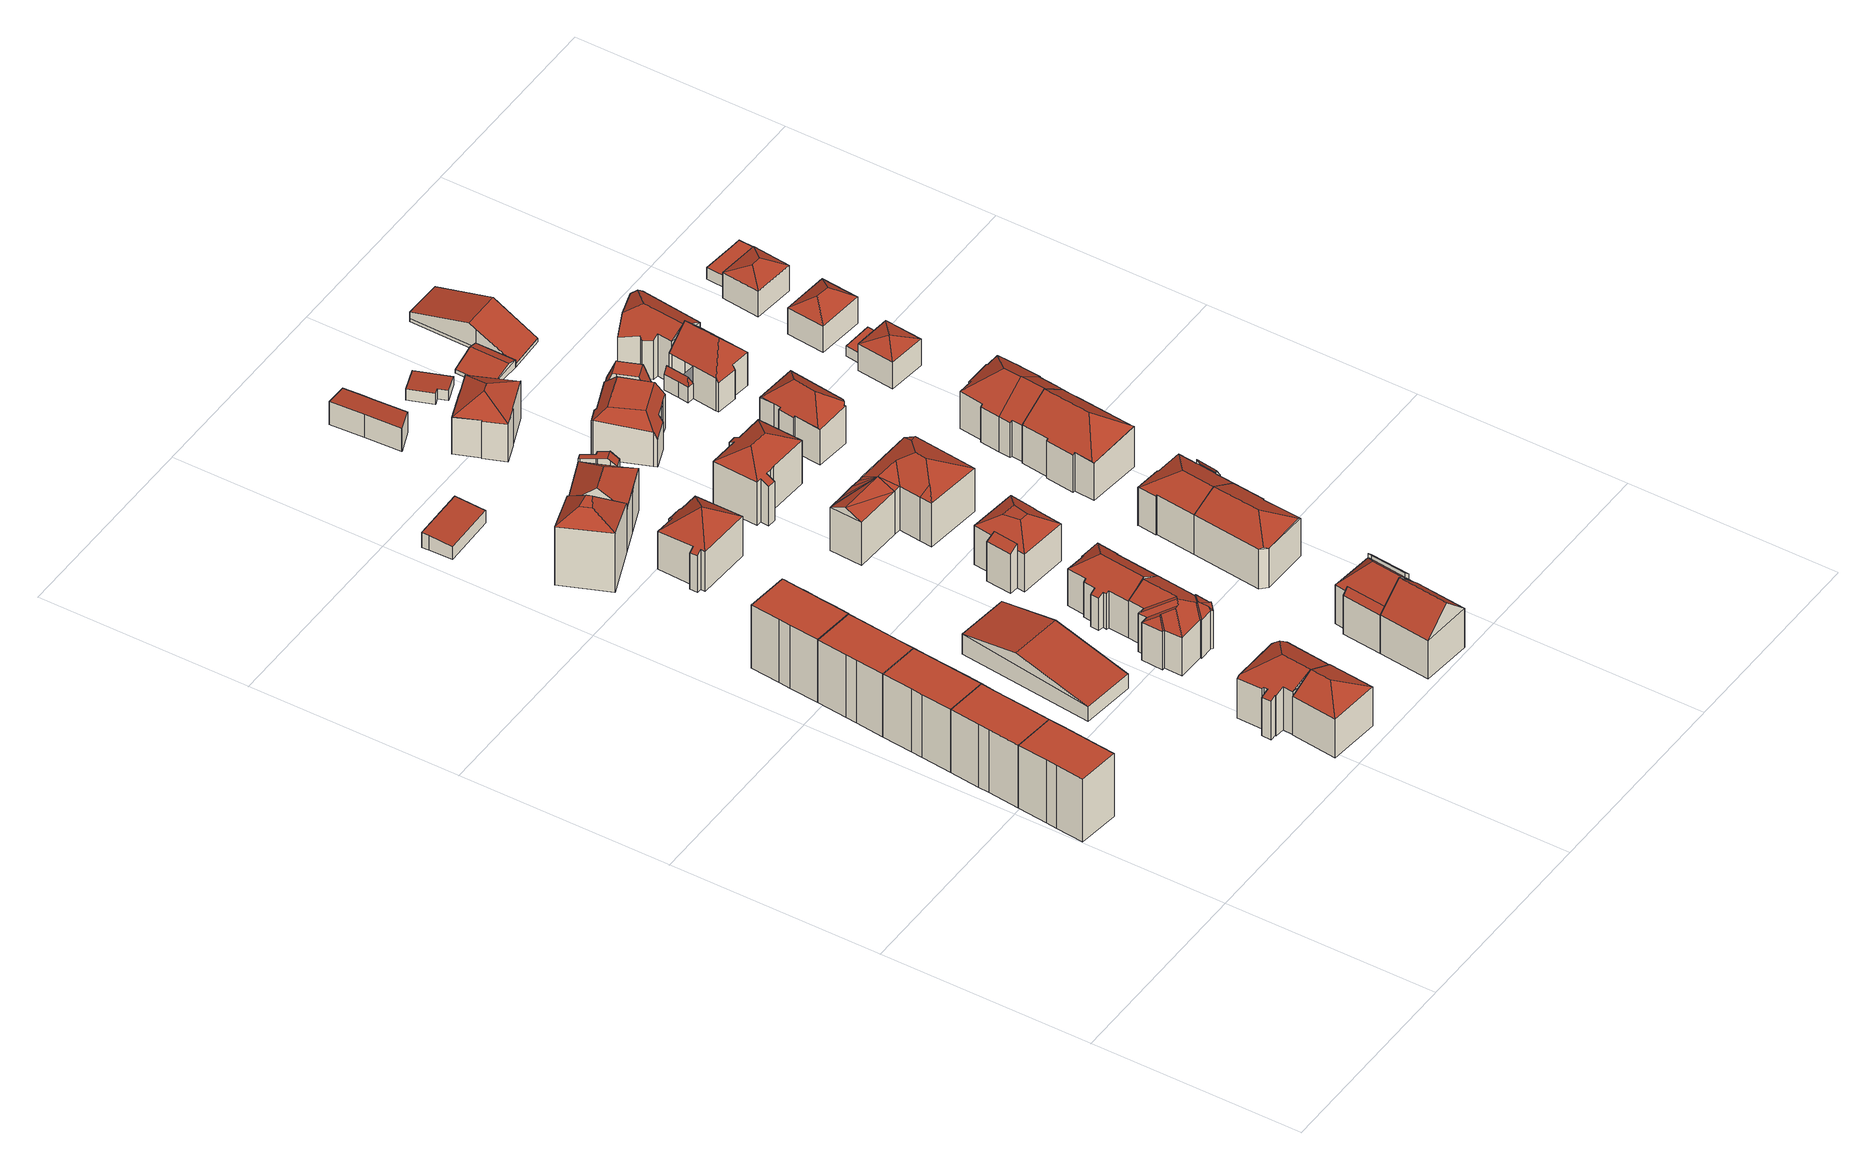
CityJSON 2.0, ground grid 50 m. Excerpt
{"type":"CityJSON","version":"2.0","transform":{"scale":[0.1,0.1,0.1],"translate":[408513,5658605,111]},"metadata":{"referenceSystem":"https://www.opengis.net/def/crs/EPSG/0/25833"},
"CityObjects":{
"building1":{"type":"Building","attributes":{"Dachtyp_tdc":"tdcPolyFlatRoof","Gemeindeschluessel":14612000,"Dachneigung":0,"QualitaetDacherkennung":75,"Geometrietyp2DReferenz":"3000","measuredHeight":16.88,"function":"31001_9998","roofType":"1000"},"geometry":[{"type":"Solid","lod":"2","boundaries":[[[[0,1,2,3]],[[1,4,5,2]],[[4,6,7,5]],[[6,8,9,7]],[[8,10,11,9]],[[10,12,13,11]],[[12,14,15,13]],[[14,0,3,15]],[[14,12,10,8,6,4,1,0]],[[3,2,5,7,9,11,13,15]]]],"semantics":{"surfaces":[{"type":"WallSurface"},{"type":"RoofSurface"},{"type":"GroundSurface"}],"values":[[0,0,0,0,0,0,0,0,1,2]]}}]},
"building2":{"type":"Building","attributes":{"Dachtyp_tdc":"tdcPolyFlatRoof","Gemeindeschluessel":14612000,"Dachneigung":0,"QualitaetDacherkennung":72,"Geometrietyp2DReferenz":"3000","measuredHeight":16.86,"function":"31001_9998","roofType":"1000"},"geometry":[{"type":"Solid","lod":"2","boundaries":[[[[16,10,11,17]],[[10,8,9,11]],[[8,18,19,9]],[[18,20,21,19]],[[20,22,23,21]],[[22,24,25,23]],[[24,26,27,25]],[[26,16,17,27]],[[26,24,22,20,18,8,10,16]],[[17,11,9,19,21,23,25,27]]]],"semantics":{"surfaces":[{"type":"WallSurface"},{"type":"RoofSurface"},{"type":"GroundSurface"}],"values":[[0,0,0,0,0,0,0,0,1,2]]}}]},
"building3":{"type":"Building","attributes":{"Dachtyp_tdc":"tdcPolyFlatRoof","Gemeindeschluessel":14612000,"Dachneigung":0,"QualitaetDacherkennung":74,"Geometrietyp2DReferenz":"3000","measuredHeight":16.82,"function":"31001_9998","roofType":"1000"},"geometry":[{"type":"Solid","lod":"2","boundaries":[[[[22,28,29,23]],[[28,30,31,29]],[[30,32,33,31]],[[32,34,35,33]],[[34,36,37,35]],[[36,38,39,37]],[[38,24,25,39]],[[24,22,23,25]],[[24,38,36,34,32,30,28,22]],[[23,29,31,33,35,37,39,25]]]],"semantics":{"surfaces":[{"type":"WallSurface"},{"type":"RoofSurface"},{"type":"GroundSurface"}],"values":[[0,0,0,0,0,0,0,0,1,2]]}}]},
"building4":{"type":"Building","attributes":{"Dachtyp_tdc":"tdcPolyFlatRoof","Gemeindeschluessel":14612000,"Dachneigung":0,"QualitaetDacherkennung":73,"Geometrietyp2DReferenz":"3000","measuredHeight":16.82,"function":"31001_9998","roofType":"1000"},"geometry":[{"type":"Solid","lod":"2","boundaries":[[[[32,40,41,33]],[[40,42,43,41]],[[42,44,45,43]],[[44,46,47,45]],[[46,48,49,47]],[[48,50,51,49]],[[50,34,35,51]],[[34,32,33,35]],[[34,50,48,46,44,42,40,32]],[[33,41,43,45,47,49,51,35]]]],"semantics":{"surfaces":[{"type":"WallSurface"},{"type":"RoofSurface"},{"type":"GroundSurface"}],"values":[[0,0,0,0,0,0,0,0,1,2]]}}]},
"building5":{"type":"Building","attributes":{"Dachtyp_tdc":"tdcPolyFlatRoof","Gemeindeschluessel":14612000,"Dachneigung":0,"QualitaetDacherkennung":69,"Geometrietyp2DReferenz":"3000","measuredHeight":16.84,"function":"31001_9998","roofType":"1000"},"geometry":[{"type":"Solid","lod":"2","boundaries":[[[[52,53,54,45]],[[53,55,56,54]],[[55,57,58,56]],[[57,59,60,58]],[[59,61,62,60]],[[61,63,64,62]],[[63,65,66,64]],[[65,67,68,66]],[[67,69,70,68]],[[69,71,72,70]],[[71,73,47,72]],[[73,52,45,47]],[[73,71,69,67,65,63,61,59,57,55,53,52]],[[45,54,56,58,60,62,64,66,68,70,72,47]]]],"semantics":{"surfaces":[{"type":"WallSurface"},{"type":"RoofSurface"},{"type":"GroundSurface"}],"values":[[0,0,0,0,0,0,0,0,0,0,0,0,1,2]]}}]},
"building6":{"type":"Building","attributes":{"Dachtyp_tdc":"tdcHipAndGableRoof","Gemeindeschluessel":14612000,"Dachneigung":25.49,"QualitaetDacherkennung":78,"Geometrietyp2DReferenz":"3000","measuredHeight":13.48,"function":"31001_9998","roofType":"5000"},"geometry":[{"type":"Solid","lod":"2","boundaries":[[[[74,75,76,77]],[[75,78,79,76]],[[78,80,81,79]],[[80,74,77,81]],[[78,75,82]],[[74,80,83]],[[75,74,83,82]],[[80,78,82,83]],[[77,76,79,81]]]],"semantics":{"surfaces":[{"type":"WallSurface"},{"type":"RoofSurface"},{"type":"GroundSurface"}],"values":[[0,0,0,0,1,0,1,1,2]]}}]},
"building7":{"type":"Building","attributes":{"Dachtyp_tdc":"tdcGableRoof","Gemeindeschluessel":14612000,"Dachneigung":12.56,"QualitaetDacherkennung":12,"Geometrietyp2DReferenz":"3000","measuredHeight":8.03,"function":"31001_9998","roofType":"3100"},"geometry":[{"type":"Solid","lod":"2","boundaries":[[[[84,85,86,87]],[[85,88,89,86]],[[88,90,91,89]],[[90,84,87,91]],[[88,85,92]],[[84,90,93]],[[85,84,93,92]],[[90,88,92,93]],[[87,86,89,91]]]],"semantics":{"surfaces":[{"type":"WallSurface"},{"type":"RoofSurface"},{"type":"GroundSurface"}],"values":[[0,0,0,0,0,0,1,1,2]]}}]},
"building8":{"type":"Building","attributes":{"Dachtyp_tdc":"tdcFreeFormRoof","Gemeindeschluessel":14612000,"Dachneigung":18.24,"QualitaetDacherkennung":54,"Geometrietyp2DReferenz":"3000","measuredHeight":13.44,"function":"31001_9998","roofType":"5000"},"geometry":[{"type":"Solid","lod":"2","boundaries":[[[[94,95,96,97]],[[95,98,99,96]],[[98,100,101,99]],[[100,102,103,101]],[[102,104,105,103]],[[104,106,107,105]],[[106,108,109,107]],[[108,110,111,109]],[[110,112,113,111]],[[112,114,115,113]],[[114,116,117,115]],[[116,118,119,117]],[[118,94,97,119]],[[120,121,114,122]],[[108,106,104,102,100,98,95,94,123,120,122,112,110]],[[118,116,121,120,123]],[[114,112,122]],[[116,114,121]],[[94,118,123]],[[97,96,99,101,103,105,107,109,111,113,115,117,119]]]],"semantics":{"surfaces":[{"type":"WallSurface"},{"type":"RoofSurface"},{"type":"GroundSurface"}],"values":[[0,0,0,0,0,0,0,0,0,0,0,0,0,1,1,1,0,0,0,2]]}}]},
"building9":{"type":"Building","attributes":{"Dachtyp_tdc":"tdcCutTentRoof","Gemeindeschluessel":14612000,"Dachneigung":39.77,"QualitaetDacherkennung":36,"Geometrietyp2DReferenz":"3000","measuredHeight":19.26,"function":"31001_9998","roofType":"9999"},"geometry":[{"type":"Solid","lod":"2","boundaries":[[[[124,125,126,127]],[[128,129,130,131]],[[132,133,129,128]],[[133,134,130,129]],[[134,135,131,130]],[[135,132,128,131]],[[133,132,127,126]],[[134,133,126,125]],[[135,134,125,124]],[[132,135,124,127]]]],"semantics":{"surfaces":[{"type":"RoofSurface"},{"type":"GroundSurface"},{"type":"WallSurface"}],"values":[[0,1,2,2,2,2,0,0,0,0]]}}]},
"building10":{"type":"Building","attributes":{"Dachtyp_tdc":"tdcPolyFlatRoof","Gemeindeschluessel":14612000,"Dachneigung":4.28,"QualitaetDacherkennung":87,"Geometrietyp2DReferenz":"3000","measuredHeight":3.93,"function":"31001_9998","roofType":"2100"},"geometry":[{"type":"Solid","lod":"2","boundaries":[[[[136,137,138,139]],[[137,140,141,138]],[[140,142,143,141]],[[142,144,145,143]],[[144,136,139,145]],[[144,142,140,137,136]],[[139,138,141,143,145]]]],"semantics":{"surfaces":[{"type":"WallSurface"},{"type":"RoofSurface"},{"type":"GroundSurface"}],"values":[[0,0,0,0,0,1,2]]}}]},
"building11":{"type":"Building","attributes":{"Dachtyp_tdc":"tdcTentRoof","Gemeindeschluessel":14612000,"Dachneigung":38.41,"QualitaetDacherkennung":71,"Geometrietyp2DReferenz":"3000","measuredHeight":14.99,"function":"31001_9998","roofType":"3500"},"geometry":[{"type":"Solid","lod":"2","boundaries":[[[[146,147,148,149]],[[147,150,151,148]],[[150,152,153,151]],[[152,154,155,153]],[[154,156,157,155]],[[156,158,159,157]],[[158,160,161,159]],[[160,162,163,161]],[[162,164,165,163]],[[164,166,167,165]],[[166,168,169,167]],[[168,146,149,169]],[[160,158,156,154,152,150,170]],[[162,160,170]],[[164,162,170]],[[150,147,146,168,166,164,170]],[[149,148,151,153,155,157,159,161,163,165,167,169]]]],"semantics":{"surfaces":[{"type":"WallSurface"},{"type":"RoofSurface"},{"type":"GroundSurface"}],"values":[[0,0,0,0,0,0,0,0,0,0,0,0,1,1,1,1,2]]}}]},
"building12":{"type":"Building","attributes":{"Dachtyp_tdc":"tdcFreeFormRoof","Gemeindeschluessel":14612000,"Dachneigung":28.06,"QualitaetDacherkennung":42,"Geometrietyp2DReferenz":"3000","measuredHeight":13.01,"function":"31001_9998","roofType":"5000"},"geometry":[{"type":"Solid","lod":"2","boundaries":[[[[171,172,173,174]],[[172,175,176,173]],[[175,177,178,176]],[[177,179,180,178]],[[179,181,182,180]],[[181,183,184,182]],[[183,185,186,184]],[[185,187,188,186]],[[187,189,190,188]],[[189,191,192,190]],[[191,193,194,192]],[[193,195,196,194]],[[195,197,198,196]],[[197,199,200,198]],[[199,201,202,200]],[[201,203,204,202]],[[203,171,174,204]],[[205,206,203,201]],[[207,208,209,205,201,199]],[[207,199,197]],[[210,208,207,197,195]],[[210,195,193]],[[209,208,210,193,191]],[[205,209,191,189]],[[211,212,213,206,205,189,187]],[[211,187,185]],[[212,211,185,183]],[[214,213,212,183,181]],[[215,214,181,179]],[[216,217,218,215,179,177]],[[216,177,175]],[[217,216,175,172]],[[218,217,172,171]],[[206,213,214,215,218,171,203]],[[174,173,176,178,180,182,184,186,188,190,192,194,196,198,200,202,204]]]],"semantics":{"surfaces":[{"type":"WallSurface"},{"type":"RoofSurface"},{"type":"GroundSurface"}],"values":[[0,0,0,0,0,0,0,0,0,0,0,0,0,0,0,0,0,1,1,1,1,1,1,1,1,0,1,1,1,1,1,1,1,1,2]]}}]},
"building13":{"type":"Building","attributes":{"Gemeindeschluessel":14612000,"Geometrietyp2DReferenz":"3000","function":"31001_9998","roofType":"9999"},"children":["building13-1","building13-2"]},
"building13-1":{"type":"BuildingPart","attributes":{"Dachtyp_tdc":"tdcHipAndGableRoof","Dachneigung":39.27,"QualitaetDacherkennung":69,"Geometrietyp2DReferenz":"3000","measuredHeight":16.18,"roofType":"5000"},"parents":["building13"],"geometry":[{"type":"MultiSurface","lod":"2","boundaries":[[[219,220,221,222]],[[220,223,224,221]],[[223,225,131,224]],[[225,226,130,131]],[[226,227,228,130]],[[229,230,227,231]],[[232,233,231,227]],[[233,234,235,229,231]],[[220,229,235,223]],[[223,235,234,225]],[[225,234,233,232,226]],[[226,232,227]],[[219,230,229,220]],[[227,230,219,236]],[[228,237,222,221,224,131,130]]],"semantics":{"surfaces":[{"type":"WallSurface"},{"type":"RoofSurface"},{"type":"GroundSurface"}],"values":[0,0,0,0,0,1,1,1,0,0,0,0,0,0,2]}}]},
"building13-2":{"type":"BuildingPart","attributes":{"Dachtyp_tdc":"tdcGableRoof","Dachneigung":11.42,"QualitaetDacherkennung":30,"Geometrietyp2DReferenz":"3000","measuredHeight":13.01,"roofType":"3100"},"parents":["building13"],"geometry":[{"type":"MultiSurface","lod":"2","boundaries":[[[238,239,240,241]],[[239,242,243,240]],[[242,244,245,243]],[[244,230,219,222,245]],[[246,247,248,228,227]],[[247,238,241,248]],[[249,230,244,242]],[[242,239,238,247,246,249]],[[241,240,243,245,222,237,228,248]]],"semantics":{"surfaces":[{"type":"WallSurface"},{"type":"RoofSurface"},{"type":"GroundSurface"}],"values":[0,0,0,0,0,0,1,1,2]}}]},
"building14":{"type":"Building","attributes":{"Dachtyp_tdc":"tdcHipAndGableRoof","Gemeindeschluessel":14612000,"Dachneigung":32.24,"QualitaetDacherkennung":78,"Geometrietyp2DReferenz":"3000","measuredHeight":12.96,"function":"31001_9998","roofType":"5000"},"geometry":[{"type":"Solid","lod":"2","boundaries":[[[[250,251,252,188]],[[251,253,186,252]],[[253,254,255,186]],[[254,256,257,255]],[[256,258,259,257]],[[258,260,261,259]],[[260,262,263,261]],[[262,264,265,263]],[[264,266,267,265]],[[266,268,269,267]],[[268,270,271,269]],[[270,272,273,271]],[[272,274,275,273]],[[274,276,277,275]],[[276,278,279,277]],[[278,280,281,279]],[[280,282,283,281]],[[282,250,188,283]],[[278,276,274,272,270,284]],[[270,268,266,264,262,260,258,256,254,253,251,284]],[[251,250,282,280,278,284]],[[188,252,186,255,257,259,261,263,265,267,269,271,273,275,277,279,281,283]]]],"semantics":{"surfaces":[{"type":"WallSurface"},{"type":"RoofSurface"},{"type":"GroundSurface"}],"values":[[0,0,0,0,0,0,0,0,0,0,0,0,0,0,0,0,0,0,1,1,1,2]]}}]},
"building15":{"type":"Building","attributes":{"Dachtyp_tdc":"tdcGableRoof","Gemeindeschluessel":14612000,"Dachneigung":43.55,"QualitaetDacherkennung":75,"Geometrietyp2DReferenz":"3000","measuredHeight":16.1,"function":"31001_9998","roofType":"3100"},"geometry":[{"type":"Solid","lod":"2","boundaries":[[[[285,286,287,288]],[[286,289,290,287]],[[289,291,292,290]],[[291,285,288,292]],[[289,286,293]],[[285,291,294]],[[286,285,294,293]],[[291,289,293,294]],[[288,287,290,292]]]],"semantics":{"surfaces":[{"type":"WallSurface"},{"type":"RoofSurface"},{"type":"GroundSurface"}],"values":[[0,0,0,0,0,0,1,1,2]]}}]},
"building16":{"type":"Building","attributes":{"Gemeindeschluessel":14612000,"Geometrietyp2DReferenz":"3000","function":"31001_9998","roofType":"9999"},"children":["building16-1","building16-2"]},
"building16-1":{"type":"BuildingPart","attributes":{"Dachtyp_tdc":"tdcPolyFlatRoof","Dachneigung":27.18,"QualitaetDacherkennung":38,"Geometrietyp2DReferenz":"3000","measuredHeight":11.67,"roofType":"2100"},"parents":["building16"],"geometry":[{"type":"MultiSurface","lod":"2","boundaries":[[[295,296,297,298]],[[296,299,297]],[[300,301,302]],[[300,303,304,301]],[[303,295,298,304]],[[303,300,296,295]],[[298,297,301,304]]],"semantics":{"surfaces":[{"type":"WallSurface"},{"type":"RoofSurface"},{"type":"GroundSurface"}],"values":[0,0,0,0,0,1,2]}}]},
"building16-2":{"type":"BuildingPart","attributes":{"Dachtyp_tdc":"tdcCutTentRoof","Dachneigung":29.54,"QualitaetDacherkennung":64,"Geometrietyp2DReferenz":"3000","measuredHeight":12.95,"roofType":"9999"},"parents":["building16"],"geometry":[{"type":"MultiSurface","lod":"2","boundaries":[[[305,306,307,308]],[[306,309,310,307]],[[309,302,301,310]],[[299,311,312,297]],[[311,313,314,312]],[[313,315,316,314]],[[315,317,318,316]],[[317,305,308,318]],[[309,306,319,320]],[[311,299,302,309,320,321]],[[313,311,321,322]],[[306,305,317,315,313,322,319]],[[322,321,320,319]],[[308,307,310,301,297,312,314,316,318]]],"semantics":{"surfaces":[{"type":"WallSurface"},{"type":"RoofSurface"},{"type":"GroundSurface"}],"values":[0,0,0,0,0,0,0,0,1,1,1,1,1,2]}}]},
"building17":{"type":"Building","attributes":{"Dachtyp_tdc":"tdcPolyFlatRoof","Gemeindeschluessel":14612000,"Dachneigung":6.98,"QualitaetDacherkennung":81,"Geometrietyp2DReferenz":"3000","measuredHeight":6.21,"function":"31001_9998","roofType":"2100"},"geometry":[{"type":"Solid","lod":"2","boundaries":[[[[323,324,325,326]],[[324,327,328,325]],[[327,329,330,328]],[[329,331,332,330]],[[331,333,334,332]],[[333,335,336,334]],[[335,337,338,336]],[[337,323,326,338]],[[337,335,333,331,329,327,324,323]],[[326,325,328,330,332,334,336,338]]]],"semantics":{"surfaces":[{"type":"WallSurface"},{"type":"RoofSurface"},{"type":"GroundSurface"}],"values":[[0,0,0,0,0,0,0,0,1,2]]}}]},
"building18":{"type":"Building","attributes":{"Gemeindeschluessel":14612000,"Geometrietyp2DReferenz":"3000","function":"31001_9998","roofType":"9999"},"children":["building18-1","building18-2","building18-3"]},
"building18-1":{"type":"BuildingPart","attributes":{"Dachtyp_tdc":"tdcPolyFlatRoof","Dachneigung":44.94,"QualitaetDacherkennung":62,"Geometrietyp2DReferenz":"3000","measuredHeight":11.47,"roofType":"2100"},"parents":["building18"],"geometry":[{"type":"MultiSurface","lod":"2","boundaries":[[[339,340,341,342,343]],[[344,345,346,347,348]],[[345,339,343,346]],[[345,344,340,339]],[[343,342,347,346]]],"semantics":{"surfaces":[{"type":"WallSurface"},{"type":"RoofSurface"},{"type":"GroundSurface"}],"values":[0,0,0,1,2]}}]},
"building18-2":{"type":"BuildingPart","attributes":{"Dachtyp_tdc":"tdcPolyFlatRoof","Dachneigung":47.08,"QualitaetDacherkennung":82,"Geometrietyp2DReferenz":"3000","measuredHeight":11.67,"roofType":"2100"},"parents":["building18"],"geometry":[{"type":"MultiSurface","lod":"2","boundaries":[[[349,350,287,351,352]],[[350,353,354,287]],[[353,355,356,357,354]],[[355,353,350,349]],[[351,287,354,357]]],"semantics":{"surfaces":[{"type":"WallSurface"},{"type":"RoofSurface"},{"type":"GroundSurface"}],"values":[0,0,0,1,2]}}]},
"building18-3":{"type":"BuildingPart","attributes":{"Dachtyp_tdc":"tdcFreeFormRoof","Dachneigung":46.31,"QualitaetDacherkennung":40,"Geometrietyp2DReferenz":"3000","measuredHeight":15.91,"roofType":"5000"},"parents":["building18"],"geometry":[{"type":"MultiSurface","lod":"2","boundaries":[[[356,358,359,357]],[[358,348,347,359]],[[341,360,290,342]],[[360,352,351,290]],[[361,348,358]],[[362,361,358,356,352]],[[361,362,360,341,348]],[[360,362,352]],[[351,357,359,347,342,290]]],"semantics":{"surfaces":[{"type":"WallSurface"},{"type":"RoofSurface"},{"type":"GroundSurface"}],"values":[0,0,0,0,1,1,1,0,2]}}]},
"building19":{"type":"Building","attributes":{"Dachtyp_tdc":"tdcFreeFormRoof","Gemeindeschluessel":14612000,"Dachneigung":27.23,"QualitaetDacherkennung":41,"Geometrietyp2DReferenz":"3000","measuredHeight":15.21,"function":"31001_9998","roofType":"5000"},"geometry":[{"type":"Solid","lod":"2","boundaries":[[[[363,364,365,366]],[[364,367,368,365]],[[367,369,370,368]],[[369,371,372,370]],[[371,373,374,372]],[[373,375,376,374]],[[375,377,378,376]],[[377,379,380,378]],[[379,381,382,380]],[[381,383,384,382]],[[383,385,386,384]],[[385,387,388,386]],[[387,389,390,388]],[[389,363,366,390]],[[391,387,385]],[[392,391,385,383]],[[393,394,392,383,381]],[[393,381,379]],[[395,396,394,393,379,377]],[[375,395,377]],[[373,395,375]],[[371,395,373]],[[369,395,371]],[[367,395,369]],[[395,367,397]],[[395,389,396]],[[395,363,389]],[[397,363,395]],[[363,397,364]],[[391,392,394,396,389,387]],[[364,397,367]],[[366,365,368,370,372,374,376,378,380,382,384,386,388,390]]]],"semantics":{"surfaces":[{"type":"WallSurface"},{"type":"RoofSurface"},{"type":"GroundSurface"}],"values":[[0,0,0,0,0,0,0,0,0,0,0,0,0,0,1,1,1,1,1,1,1,1,1,1,1,1,1,1,1,1,0,2]]}}]},
"building20":{"type":"Building","attributes":{"Dachtyp_tdc":"tdcHipRoof","Gemeindeschluessel":14612000,"Dachneigung":29.64,"QualitaetDacherkennung":66,"Geometrietyp2DReferenz":"3000","measuredHeight":14.57,"function":"31001_9998","roofType":"3200"},"geometry":[{"type":"Solid","lod":"2","boundaries":[[[[398,399,400,401]],[[399,402,403,400]],[[402,404,405,403]],[[404,406,407,405]],[[406,408,409,407]],[[408,410,411,409]],[[410,412,413,411]],[[412,414,415,413]],[[414,416,417,415]],[[416,418,419,417]],[[418,420,421,419]],[[420,422,423,421]],[[422,424,425,423]],[[424,426,427,425]],[[426,398,401,427]],[[422,420,428]],[[410,408,429]],[[420,418,416,414,412,410,429,428]],[[408,406,404,402,399,398,426,424,422,428,429]],[[401,400,403,405,407,409,411,413,415,417,419,421,423,425,427]]]],"semantics":{"surfaces":[{"type":"WallSurface"},{"type":"RoofSurface"},{"type":"GroundSurface"}],"values":[[0,0,0,0,0,0,0,0,0,0,0,0,0,0,0,1,1,1,1,2]]}}]},
"building21":{"type":"Building","attributes":{"Dachtyp_tdc":"tdcFreeFormRoof","Gemeindeschluessel":14612000,"Dachneigung":26.88,"QualitaetDacherkennung":55,"Geometrietyp2DReferenz":"3000","measuredHeight":13.07,"function":"31001_9998","roofType":"5000"},"geometry":[{"type":"Solid","lod":"2","boundaries":[[[[430,431,432,433]],[[431,434,435,432]],[[434,436,437,435]],[[436,438,439,437]],[[438,440,441,439]],[[440,442,443,441]],[[442,444,445,443]],[[444,446,447,445]],[[446,448,449,447]],[[448,430,433,449]],[[450,434,431,451]],[[440,452,453,454,444,442]],[[451,431,430,448,446,454,453]],[[452,438,436,450,451,453]],[[436,434,450]],[[440,438,452]],[[446,444,454]],[[433,432,435,437,439,441,443,445,447,449]]]],"semantics":{"surfaces":[{"type":"WallSurface"},{"type":"RoofSurface"},{"type":"GroundSurface"}],"values":[[0,0,0,0,0,0,0,0,0,0,1,1,1,1,0,0,0,2]]}}]},
"building22":{"type":"Building","attributes":{"Gemeindeschluessel":14612000,"Geometrietyp2DReferenz":"3000","function":"31001_9998","roofType":"9999"},"children":["building22-1","building22-2"]},
"building22-1":{"type":"BuildingPart","attributes":{"Dachtyp_tdc":"tdcCutGableRoof","Dachneigung":0.218,"QualitaetDacherkennung":47,"Geometrietyp2DReferenz":"3000","measuredHeight":12.7,"roofType":"9999"},"parents":["building22"],"geometry":[{"type":"MultiSurface","lod":"2","boundaries":[[[455,456,457,458]],[[456,459,460,457]],[[461,462,463,464]],[[462,465,466,463]],[[465,467,468,466]],[[467,469,470,468]],[[469,471,472,470]],[[471,455,458,472]],[[473,474,459,456,455,471]],[[469,467,465,462,461,475,476]],[[471,469,476,473]],[[458,457,460,477,478,464,463,466,468,470,472]]],"semantics":{"surfaces":[{"type":"WallSurface"},{"type":"RoofSurface"},{"type":"GroundSurface"}],"values":[0,0,0,0,0,0,0,0,1,1,1,2]}}]},
"building22-2":{"type":"BuildingPart","attributes":{"Dachtyp_tdc":"tdcCutTentRoof","Dachneigung":0.148,"QualitaetDacherkennung":50,"Geometrietyp2DReferenz":"3000","measuredHeight":12.76,"roofType":"9999"},"parents":["building22"],"geometry":[{"type":"MultiSurface","lod":"2","boundaries":[[[479,480,481,482]],[[480,483,484,481]],[[483,485,486,484]],[[485,487,488,486]],[[487,489,490,488]],[[489,491,492,490]],[[491,493,494,492]],[[493,495,496,494]],[[495,497,498,496]],[[497,499,461,464,498]],[[500,501,502,460,459]],[[501,479,482,502]],[[489,487,485,483,480,479,501,503,504]],[[491,489,504,505]],[[499,497,495,493,491,505,506]],[[501,500,474,507,508,475,499,506,503]],[[506,505,504,503]],[[482,481,484,486,488,490,492,494,496,498,464,478,477,460,502]]],"semantics":{"surfaces":[{"type":"WallSurface"},{"type":"RoofSurface"},{"type":"GroundSurface"}],"values":[0,0,0,0,0,0,0,0,0,0,0,0,1,1,1,1,1,2]}}]},
"building23":{"type":"Building","attributes":{"Dachtyp_tdc":"tdcFreeFormRoof","Gemeindeschluessel":14612000,"Dachneigung":28.09,"QualitaetDacherkennung":76,"Geometrietyp2DReferenz":"3000","measuredHeight":13.87,"function":"31001_9998","roofType":"5000"},"geometry":[{"type":"Solid","lod":"2","boundaries":[[[[509,510,511,512]],[[510,513,514,511]],[[513,515,516,514]],[[515,517,518,516]],[[517,519,520,518]],[[519,521,522,520]],[[521,509,512,522]],[[517,523,524,525]],[[523,515,513,510,509,526,524]],[[524,526,521,519,525]],[[517,515,523]],[[509,521,526]],[[519,517,525]],[[512,511,514,516,518,520,522]]]],"semantics":{"surfaces":[{"type":"WallSurface"},{"type":"RoofSurface"},{"type":"GroundSurface"}],"values":[[0,0,0,0,0,0,0,1,1,1,0,0,0,2]]}}]},
"building24":{"type":"Building","attributes":{"Dachtyp_tdc":"tdcPolyFlatRoof","Gemeindeschluessel":14612000,"Dachneigung":5.46,"QualitaetDacherkennung":81,"Geometrietyp2DReferenz":"3000","measuredHeight":2.91,"function":"31001_9998","roofType":"2100"},"geometry":[{"type":"Solid","lod":"2","boundaries":[[[[527,528,529,530]],[[528,531,532,529]],[[531,533,534,532]],[[533,535,536,534]],[[535,537,538,536]],[[537,527,530,538]],[[537,535,533,531,528,527]],[[530,529,532,534,536,538]]]],"semantics":{"surfaces":[{"type":"WallSurface"},{"type":"RoofSurface"},{"type":"GroundSurface"}],"values":[[0,0,0,0,0,0,1,2]]}}]},
"building25":{"type":"Building","attributes":{"Gemeindeschluessel":14612000,"Geometrietyp2DReferenz":"3000","function":"31001_9998","roofType":"9999"},"children":["building25-1","building25-2"]},
"building25-1":{"type":"BuildingPart","attributes":{"Dachtyp_tdc":"tdcPolyFlatRoof","Dachneigung":59.67,"QualitaetDacherkennung":45,"Geometrietyp2DReferenz":"3000","measuredHeight":11.4,"roofType":"2100"},"parents":["building25"],"geometry":[{"type":"MultiSurface","lod":"2","boundaries":[[[539,540,541,542,543]],[[540,544,545,541]],[[544,546,547,548,545]],[[546,544,540,539]],[[542,541,545,548]]],"semantics":{"surfaces":[{"type":"WallSurface"},{"type":"RoofSurface"},{"type":"GroundSurface"}],"values":[0,0,0,1,2]}}]},
"building25-2":{"type":"BuildingPart","attributes":{"Dachtyp_tdc":"tdcHipAndGableRoof","Dachneigung":28.27,"QualitaetDacherkennung":78,"Geometrietyp2DReferenz":"3000","measuredHeight":13.87,"roofType":"5000"},"parents":["building25"],"geometry":[{"type":"MultiSurface","lod":"2","boundaries":[[[509,549,550,512]],[[549,521,522,550]],[[521,551,552,522]],[[551,553,554,552]],[[553,555,556,554]],[[555,557,558,556]],[[557,559,560,558]],[[559,561,562,560]],[[561,563,564,562]],[[563,543,542,564]],[[547,509,512,548]],[[563,561,559,557,555,565]],[[555,553,551,521,549,565]],[[549,509,547,543,563,565]],[[512,550,522,552,554,556,558,560,562,564,542,548]]],"semantics":{"surfaces":[{"type":"WallSurface"},{"type":"RoofSurface"},{"type":"GroundSurface"}],"values":[0,0,0,0,0,0,0,0,0,0,0,1,1,1,2]}}]},
"building26":{"type":"Building","attributes":{"Dachtyp_tdc":"tdcFreeFormRoof","Gemeindeschluessel":14612000,"Dachneigung":37.87,"QualitaetDacherkennung":62,"Geometrietyp2DReferenz":"3000","measuredHeight":13.57,"function":"31001_9998","roofType":"5000"},"geometry":[{"type":"Solid","lod":"2","boundaries":[[[[566,567,568,569]],[[567,570,571,568]],[[570,572,573,571]],[[572,574,575,573]],[[574,576,577,575]],[[576,578,579,577]],[[578,580,581,579]],[[580,582,583,581]],[[582,584,585,583]],[[584,586,587,585]],[[586,566,569,587]],[[588,589,567,566,586,590]],[[591,582,580,592]],[[590,584,582,591,588]],[[588,591,592,578,576,574,572,570,589]],[[570,567,589]],[[580,578,592]],[[586,584,590]],[[569,568,571,573,575,577,579,581,583,585,587]]]],"semantics":{"surfaces":[{"type":"WallSurface"},{"type":"RoofSurface"},{"type":"GroundSurface"}],"values":[[0,0,0,0,0,0,0,0,0,0,0,1,1,1,1,0,0,0,2]]}}]},
"building27":{"type":"Building","attributes":{"Dachtyp_tdc":"tdcGableRoof","Gemeindeschluessel":14612000,"Dachneigung":17.15,"QualitaetDacherkennung":13,"Geometrietyp2DReferenz":"3000","measuredHeight":2.61,"function":"31001_9998","roofType":"3100"},"geometry":[{"type":"Solid","lod":"2","boundaries":[[[[593,594,595,596]],[[594,597,598,595]],[[597,599,600,598]],[[599,593,596,600]],[[597,594,601]],[[593,599,602]],[[594,593,602,601]],[[599,597,601,602]],[[596,595,598,600]]]],"semantics":{"surfaces":[{"type":"WallSurface"},{"type":"RoofSurface"},{"type":"GroundSurface"}],"values":[[0,0,0,0,0,0,1,1,2]]}}]},
"building28":{"type":"Building","attributes":{"Dachtyp_tdc":"tdcFreeFormRoof","Gemeindeschluessel":14612000,"Dachneigung":34.38,"QualitaetDacherkennung":81,"Geometrietyp2DReferenz":"3000","measuredHeight":15.07,"function":"31001_9998","roofType":"5000"},"geometry":[{"type":"Solid","lod":"2","boundaries":[[[[603,604,605,606]],[[604,607,608,605]],[[607,609,610,608]],[[609,611,612,610]],[[611,613,614,612]],[[613,615,616,614]],[[615,617,618,616]],[[617,619,620,618]],[[619,621,622,620]],[[621,603,606,622]],[[623,624,625,603]],[[623,621,619,617,615,626,624]],[[624,626,613,611,609,607,604,625]],[[603,621,623]],[[615,613,626]],[[606,605,608,610,612,614,616,618,620,622]],[[604,603,625]]]],"semantics":{"surfaces":[{"type":"WallSurface"},{"type":"RoofSurface"},{"type":"GroundSurface"}],"values":[[0,0,0,0,0,0,0,0,0,0,1,1,1,0,0,2,0]]}}]},
"building29":{"type":"Building","attributes":{"Gemeindeschluessel":14612000,"Geometrietyp2DReferenz":"3000","function":"31001_9998","roofType":"9999"},"children":["building29-1","building29-2"]},
"building29-1":{"type":"BuildingPart","attributes":{"Dachtyp_tdc":"tdcFreeFormRoof","Dachneigung":47.26,"QualitaetDacherkennung":21,"Geometrietyp2DReferenz":"3000","measuredHeight":14.18,"roofType":"5000"},"parents":["building29"],"geometry":[{"type":"MultiSurface","lod":"2","boundaries":[[[627,628,629,630]],[[628,631,632,633,629]],[[634,635,636,637,638]],[[635,639,640,636]],[[639,641,642,640]],[[641,643,644,642]],[[643,645,646,644]],[[645,647,648,646]],[[647,627,630,648]],[[643,641,639,649]],[[639,635,634,631,628,649]],[[628,627,647,645,643,649]],[[630,629,633,637,636,640,642,644,646,648]]],"semantics":{"surfaces":[{"type":"WallSurface"},{"type":"RoofSurface"},{"type":"GroundSurface"}],"values":[0,0,0,0,0,0,0,0,0,1,1,1,2]}}]},
"building29-2":{"type":"BuildingPart","attributes":{"Dachtyp_tdc":"tdcFreeFormRoof","Dachneigung":65.81,"QualitaetDacherkennung":21,"Geometrietyp2DReferenz":"3000","measuredHeight":5.92,"roofType":"5000"},"parents":["building29"],"geometry":[{"type":"MultiSurface","lod":"2","boundaries":[[[650,651,652,653]],[[651,654,655,652]],[[654,638,637,655]],[[632,650,653,633]],[[656,654,657,650,658]],[[658,650,632]],[[632,638,656,658]],[[651,657,654]],[[650,657,651]],[[654,656,638]],[[653,652,655,637,633]]],"semantics":{"surfaces":[{"type":"WallSurface"},{"type":"RoofSurface"},{"type":"GroundSurface"}],"values":[0,0,0,0,1,1,1,0,0,0,2]}}]},
"building30":{"type":"Building","attributes":{"Dachtyp_tdc":"tdcGableRoof","Gemeindeschluessel":14612000,"Dachneigung":15.71,"QualitaetDacherkennung":11,"Geometrietyp2DReferenz":"3000","measuredHeight":6.51,"function":"31001_9998","roofType":"3100"},"geometry":[{"type":"Solid","lod":"2","boundaries":[[[[659,660,596,595]],[[660,661,662,596]],[[661,663,664,662]],[[663,665,666,664]],[[665,659,595,666]],[[667,668,669,670,659]],[[671,669,668,672]],[[663,672,668,667,665]],[[661,671,672,663]],[[660,670,669,671,661]],[[659,670,660]],[[665,667,659]],[[595,596,662,664,666]]]],"semantics":{"surfaces":[{"type":"WallSurface"},{"type":"RoofSurface"},{"type":"GroundSurface"}],"values":[[0,0,0,0,0,1,1,0,0,0,0,0,2]]}}]},
"building31":{"type":"Building","attributes":{"Gemeindeschluessel":14612000,"Geometrietyp2DReferenz":"3000","function":"31001_9998","roofType":"9999"},"children":["building31-1","building31-2"]},
"building31-1":{"type":"BuildingPart","attributes":{"Dachtyp_tdc":"tdcGableRoof","Dachneigung":35.26,"QualitaetDacherkennung":76,"Geometrietyp2DReferenz":"3000","measuredHeight":14.69,"roofType":"3100"},"parents":["building31"],"geometry":[{"type":"MultiSurface","lod":"2","boundaries":[[[673,674,675,676]],[[677,678,679,680]],[[678,681,682,679]],[[681,683,684,682]],[[683,685,686,684]],[[685,687,688,686]],[[687,689,690,688]],[[689,673,676,690]],[[685,683,681,678,677,691,692]],[[692,674,673,689,687,685]],[[676,675,693,680,679,682,684,686,688,690]]],"semantics":{"surfaces":[{"type":"WallSurface"},{"type":"RoofSurface"},{"type":"GroundSurface"}],"values":[0,0,0,0,0,0,0,0,1,1,2]}}]},
"building31-2":{"type":"BuildingPart","attributes":{"Dachtyp_tdc":"tdcHipAndGableRoof","Dachneigung":35.21,"QualitaetDacherkennung":58,"Geometrietyp2DReferenz":"3000","measuredHeight":14.63,"roofType":"5000"},"parents":["building31"],"geometry":[{"type":"MultiSurface","lod":"2","boundaries":[[[694,695,696,697]],[[695,698,677,680,696]],[[674,699,700,675]],[[699,701,702,700]],[[701,703,704,702]],[[703,705,706,704]],[[705,707,708,706]],[[707,709,710,708]],[[709,711,712,710]],[[711,713,714,712]],[[713,715,716,714]],[[715,717,718,716]],[[717,694,697,718]],[[713,711,709,707,705,703,719]],[[703,701,699,674,720,719]],[[720,691,698,695,694,717,715,713,719]],[[697,696,680,693,675,700,702,704,706,708,710,712,714,716,718]]],"semantics":{"surfaces":[{"type":"WallSurface"},{"type":"RoofSurface"},{"type":"GroundSurface"}],"values":[0,0,0,0,0,0,0,0,0,0,0,0,0,1,1,1,2]}}]},
"building32":{"type":"Building","attributes":{"Dachtyp_tdc":"tdcFreeFormRoof","Gemeindeschluessel":14612000,"Dachneigung":30.97,"QualitaetDacherkennung":20,"Geometrietyp2DReferenz":"3000","measuredHeight":13.41,"function":"31001_9998","roofType":"5000"},"geometry":[{"type":"Solid","lod":"2","boundaries":[[[[721,722,723,724]],[[722,725,726,723]],[[725,727,728,726]],[[727,729,730,728]],[[729,731,732,730]],[[731,733,734,732]],[[733,735,642,734]],[[735,736,636,642]],[[736,721,724,636]],[[737,738,731,739]],[[722,721,736,740,737,739,729,727,725]],[[735,733,738,737,740]],[[736,735,740]],[[731,729,739]],[[733,731,738]],[[724,723,726,728,730,732,734,642,636]]]],"semantics":{"surfaces":[{"type":"WallSurface"},{"type":"RoofSurface"},{"type":"GroundSurface"}],"values":[[0,0,0,0,0,0,0,0,0,1,1,1,0,0,0,2]]}}]},
"building33":{"type":"Building","attributes":{"Dachtyp_tdc":"tdcFreeFormRoof","Gemeindeschluessel":14612000,"Dachneigung":21.96,"QualitaetDacherkennung":79,"Geometrietyp2DReferenz":"3000","measuredHeight":8.93,"function":"31001_9998","roofType":"5000"},"geometry":[{"type":"Solid","lod":"2","boundaries":[[[[741,742,743,744]],[[742,745,746,743]],[[745,747,748,746]],[[747,749,750,748]],[[749,741,744,750]],[[749,747,745,751]],[[741,749,751]],[[742,741,751]],[[745,742,751]],[[744,743,746,748,750]]]],"semantics":{"surfaces":[{"type":"WallSurface"},{"type":"RoofSurface"},{"type":"GroundSurface"}],"values":[[0,0,0,0,0,1,1,1,1,2]]}}]},
"building34":{"type":"Building","attributes":{"Dachtyp_tdc":"tdcPolyFlatRoof","Gemeindeschluessel":14612000,"Dachneigung":0,"QualitaetDacherkennung":43,"Geometrietyp2DReferenz":"3000","measuredHeight":2.74,"function":"31001_9998","roofType":"1000"},"geometry":[{"type":"Solid","lod":"2","boundaries":[[[[752,753,754,755]],[[753,756,757,754]],[[756,758,759,757]],[[758,752,755,759]],[[758,756,753,752]],[[755,754,757,759]]]],"semantics":{"surfaces":[{"type":"WallSurface"},{"type":"RoofSurface"},{"type":"GroundSurface"}],"values":[[0,0,0,0,1,2]]}}]},
"building35":{"type":"Building","attributes":{"Dachtyp_tdc":"tdcHipRoof","Gemeindeschluessel":14612000,"Dachneigung":31.73,"QualitaetDacherkennung":81,"Geometrietyp2DReferenz":"3000","measuredHeight":9.87,"function":"31001_9998","roofType":"3200"},"geometry":[{"type":"Solid","lod":"2","boundaries":[[[[760,761,762,763]],[[761,764,765,762]],[[764,766,767,765]],[[766,760,763,767]],[[764,761,768]],[[760,766,769]],[[761,760,769,768]],[[766,764,768,769]],[[763,762,765,767]]]],"semantics":{"surfaces":[{"type":"WallSurface"},{"type":"RoofSurface"},{"type":"GroundSurface"}],"values":[[0,0,0,0,1,1,1,1,2]]}}]},
"building36":{"type":"Building","attributes":{"Dachtyp_tdc":"tdcHipRoof","Gemeindeschluessel":14612000,"Dachneigung":23.04,"QualitaetDacherkennung":81,"Geometrietyp2DReferenz":"3000","measuredHeight":8.75,"function":"31001_9998","roofType":"3200"},"geometry":[{"type":"Solid","lod":"2","boundaries":[[[[770,771,772]],[[773,774,775]],[[771,773,775,772]],[[774,770,772,775]],[[776,777,778,779]],[[773,771,777,776]],[[771,770,778,777]],[[770,774,779,778]],[[774,773,776,779]]]],"semantics":{"surfaces":[{"type":"RoofSurface"},{"type":"GroundSurface"},{"type":"WallSurface"}],"values":[[0,0,0,0,1,2,2,2,2]]}}]},
"building37":{"type":"Building","attributes":{"Dachtyp_tdc":"tdcPolyFlatRoof","Gemeindeschluessel":14612000,"Dachneigung":0,"QualitaetDacherkennung":77,"Geometrietyp2DReferenz":"3000","measuredHeight":3.06,"function":"31001_9998","roofType":"1000"},"geometry":[{"type":"Solid","lod":"2","boundaries":[[[[780,781,782,783]],[[781,784,785,782]],[[784,786,787,785]],[[786,788,789,787]],[[788,790,791,789]],[[790,792,793,791]],[[792,780,783,793]],[[792,790,788,786,784,781,780]],[[783,782,785,787,789,791,793]]]],"semantics":{"surfaces":[{"type":"WallSurface"},{"type":"RoofSurface"},{"type":"GroundSurface"}],"values":[[0,0,0,0,0,0,0,1,2]]}}]}
},
"vertices":[
[100,327,176],[1,338,176],[1,338,8],[100,327,8],[8,404,176],[8,404,8],[11,430,176],[11,430,8],[18,502,176],[18,502,8],[117,492,176],[117,492,8],[114,457,176],[114,457,8],[104,364,176],[104,364,8],
[121,530,176],[121,530,8],[26,576,176],[26,576,8],[28,602,176],[28,602,8],[36,674,176],[36,674,8],[135,664,176],[135,664,8],[131,630,176],[131,630,8],
[43,746,176],[43,746,8],[46,773,176],[46,773,8],[53,846,176],[53,846,8],[152,836,176],[152,836,8],[149,803,176],[149,803,8],[139,702,176],[139,702,8],
[60,912,176],[60,912,8],[62,939,176],[62,939,8],[70,1011,176],[70,1011,8],[169,1001,176],[169,1001,8],[166,969,176],[166,969,8],[156,871,176],[156,871,8],
[70,1011,177],[76,1081,177],[76,1081,8],[79,1109,177],[79,1109,8],[86,1179,177],[86,1179,8],[186,1169,177],[186,1169,8],[186,1166,177],[186,1166,8],[182,1130,177],[182,1130,8],[180,1109,177],[180,1109,8],[178,1088,177],[178,1088,8],[176,1072,177],[176,1072,8],[173,1039,177],[173,1039,8],[169,1001,177],
[621,147,110],[610,38,110],[610,38,5],[621,147,5],[489,50,108],[489,50,5],[501,159,108],[501,159,5],[554,102,140],[559,153,140],
[350,847,60],[476,833,60],[476,833,6],[350,847,6],[441,511,45],[441,511,6],[315,525,45],[315,525,6],[461,696,86],[335,710,86],
[501,159,121],[503,182,121],[503,182,6],[501,159,6],[480,184,113],[480,184,6],[480,187,113],[480,187,6],[465,187,108],[465,187,6],[466,210,108],[466,210,6],[487,209,115],[487,209,6],[488,219,114],[488,219,6],[483,220,113],[483,220,6],[484,280,111],[484,280,6],[613,280,108],[613,280,6],[634,257,108],[634,257,6],[621,147,108],[621,147,6],[567,225,140],[624,268,113],[493,280,114],[560,153,140],
[166,1608,204],[162,1619,204],[126,1613,204],[136,1587,204],[128,1529,12],[81,1643,12],[198,1688,12],[242,1574,12],[128,1529,170],[81,1643,168],[198,1688,142],[242,1574,143],
[25,1906,62],[24,1922,63],[24,1922,23],[25,1906,23],[152,1925,63],[152,1925,23],[154,1853,57],[154,1853,23],[26,1850,57],[26,1850,23],
[216,1408,110],[228,1408,118],[228,1408,13],[216,1408,13],[232,1494,114],[232,1494,13],[281,1491,114],[281,1491,13],[281,1499,108],[281,1499,13],[317,1497,108],[317,1497,13],[317,1491,114],[317,1491,13],[362,1488,114],[362,1488,13],[357,1372,119],[357,1372,13],[226,1378,119],[226,1378,13],[227,1389,119],[227,1389,13],[215,1389,111],[215,1389,13],[294,1430,163],
[530,439,109],[530,482,109],[530,482,8],[530,439,8],[524,482,109],[524,482,8],[526,533,109],[526,533,8],[544,532,109],[544,532,8],[545,553,109],[545,553,8],[564,552,109],[564,552,8],[568,591,109],[568,591,8],[662,581,109],[662,581,8],[652,487,109],[652,487,8],[655,487,109],[655,487,8],[651,452,109],[651,452,8],[653,449,109],[653,449,8],[632,431,109],[632,431,8],[629,435,109],[629,435,8],[595,435,109],[595,435,8],[595,438,109],[595,438,8],[622,462,123],[622,465,123],[634,444,113],[628,458,121],[625,462,123],[644,450,112],[615,586,134],[606,501,134],[597,493,138],[596,493,138],[586,484,133],[550,506,122],[555,506,122],[576,484,133],
[345,1661,123],[361,1622,123],[361,1622,12],[345,1661,12],[302,1598,123],[302,1598,12],[242,1574,123],[198,1688,123],[315,1736,123],[315,1736,12],[361,1622,124],[345,1661,124],[282,1655,174],[198,1688,124],[220,1630,174],[242,1574,125],[302,1598,125],[337,1680,123],[337,1680,12],
[340,1709,137],[348,1712,137],[348,1712,12],[340,1709,12],[358,1688,142],[358,1688,12],[365,1669,124],[365,1669,12],[315,1736,130],[328,1741,130],[328,1741,12],[337,1680,142],
[662,581,108],[617,586,137],[617,586,8],[568,591,106],[573,641,106],[573,641,8],[567,642,102],[567,642,8],[568,651,102],[568,651,8],[555,653,94],[555,653,8],[557,674,94],[557,674,8],[570,672,102],[570,672,8],[573,700,102],[573,700,8],[580,700,106],[580,700,8],[585,746,106],[585,746,8],[634,740,107],[634,740,8],[634,744,104],[634,744,8],[683,739,105],[683,739,8],[683,738,106],[683,738,8],[677,686,106],[677,686,8],[674,687,108],[674,687,8],[629,696,137],
[787,19,110],[801,142,110],[801,142,7],[787,19,7],[920,131,112],[920,131,7],[906,9,112],[906,9,7],[862,136,168],[848,14,168],
[558,921,116],[580,918,128],[580,918,11],[558,921,11],[580,918,113],[573,858,128],[573,858,11],[573,858,111],[551,860,116],[551,860,11],
[695,896,113],[688,827,111],[688,827,11],[695,896,11],[571,839,111],[571,839,11],[586,969,115],[586,969,11],[702,956,115],[702,956,11],[704,956,113],[704,956,11],[698,896,111],[698,896,11],[649,882,141],[626,884,141],[624,925,138],[660,921,138],
[248,2112,82],[244,2197,82],[244,2197,20],[248,2112,20],[239,2278,82],[239,2278,20],[294,2282,75],[294,2282,20],[297,2234,75],[297,2234,20],[298,2211,75],[298,2211,20],[303,2133,75],[303,2133,20],[249,2112,82],[249,2112,20],
[933,159,112],[923,160,122],[923,160,110],[923,160,7],[933,159,7],[934,255,121],[943,254,112],[943,254,7],[934,255,7],[934,255,110],
[814,140,124],[801,142,109],[814,140,7],[814,140,110],[811,236,110],[811,236,7],[824,235,124],[824,235,110],[824,235,7],
[828,266,110],[828,266,7],[920,131,110],[875,207,166],[867,136,166],
[575,1151,128],[461,1156,128],[461,1156,12],[575,1151,12],[465,1234,128],[465,1234,12],[476,1233,128],[476,1233,12],[501,1232,128],[501,1232,12],[540,1231,128],[540,1231,12],[565,1229,128],[565,1229,12],[578,1229,128],[578,1229,12],[722,1222,128],[722,1222,12],[737,1205,128],[737,1205,12],[720,1053,128],[720,1053,12],[584,1068,128],[584,1068,12],[587,1097,128],[587,1097,12],[593,1150,128],[593,1150,12],[615,1093,143],[659,1129,164],[709,1196,142],[662,1156,164],[576,1190,148],[636,1187,148],[463,1195,148],
[482,1395,129],[481,1379,120],[481,1379,14],[482,1395,14],[480,1375,118],[480,1375,14],[460,1376,118],[460,1376,14],[461,1396,129],[461,1396,14],[449,1397,129],[449,1397,14],[454,1504,130],[454,1504,14],[526,1500,130],[526,1500,14],[526,1512,123],[526,1512,14],[544,1512,123],[544,1512,14],[543,1499,130],[543,1499,14],[609,1496,130],[609,1496,14],[604,1389,129],[604,1389,14],[507,1394,129],[507,1394,14],[496,1394,129],[496,1394,14],[554,1445,160],[505,1448,160],
[379,2055,118],[419,2070,118],[419,2070,20],[379,2055,20],[460,1965,120],[460,1965,20],[381,1934,121],[381,1934,20],[382,1933,120],[382,1933,20],[336,1916,120],[336,1916,20],[317,1966,119],[317,1966,20],[318,1967,120],[318,1967,20],[296,2024,118],[296,2024,20],[360,2048,118],[360,2048,20],[460,1965,121],[388,2000,151],[336,1916,121],[367,1992,151],[297,2022,119],
[618,1755,97],[587,1743,97],[587,1743,17],[618,1755,17],[583,1734,79],[583,1734,17],[549,1823,105],[553,1825,105],[553,1825,17],[549,1823,17],[552,1828,96],[552,1828,17],[585,1840,98],[585,1840,17],[592,1822,144],[592,1822,17],[612,1771,144],[612,1771,17],[575,1757,144],[579,1745,111],[551,1818,119],[555,1808,144],[575,1757,17],[555,1808,17],
[574,1700,108],[560,1694,108],[560,1694,17],[574,1700,17],[534,1684,108],[534,1684,17],[537,1676,91],[537,1676,17],[487,1657,91],[487,1657,17],[484,1665,108],[484,1665,17],[440,1780,119],[440,1780,17],[438,1784,116],[438,1784,17],[471,1797,115],[471,1797,17],[473,1793,119],[473,1793,17],[549,1823,119],[583,1734,110],[594,1707,107],[594,1707,17],[578,1722,145],[497,1690,145],[465,1761,145],[552,1795,145],[575,1757,112],[555,1808,118],
[976,602,112],[968,525,112],[968,525,8],[976,602,8],[964,522,114],[964,522,8],[962,433,109],[962,433,8],[848,435,112],[848,435,8],[833,451,113],[833,451,8],[851,616,113],[851,616,8],[953,433,115],[902,495,146],[840,444,117],[914,609,146],
[419,2137,48],[404,2131,50],[404,2131,21],[419,2137,21],[383,2189,50],[383,2189,21],[444,2212,43],[444,2212,21],[473,2132,43],[473,2132,21],[427,2115,48],[427,2115,21],
[986,696,122],[998,695,101],[998,695,8],[986,696,8],[986,696,112],[992,644,102],[992,644,8],[980,646,122],[980,646,112],[980,646,8],
[913,609,146],[913,609,8],[862,711,113],[862,711,8],[859,711,111],[859,711,8],[864,756,111],[864,756,8],[864,758,110],[864,758,8],[926,751,111],[926,751,8],[926,748,112],[926,748,8],[991,742,112],[991,742,8],[921,687,146],
[751,1379,115],[669,1387,109],[669,1387,15],[751,1379,15],[675,1451,111],[675,1451,15],[671,1451,109],[671,1451,15],[676,1490,109],[676,1490,15],[681,1489,112],[681,1489,15],[683,1505,112],[683,1505,15],[687,1542,109],[687,1542,15],[783,1530,114],[783,1530,15],[766,1394,114],[766,1394,15],[750,1382,117],[750,1382,15],[723,1433,150],[669,1392,112],[756,1386,121],[730,1488,150],[687,1538,112],
[586,2152,39],[585,2057,39],[585,2057,19],[586,2152,19],[505,2060,28],[505,2060,19],[506,2150,28],[506,2150,19],[563,2058,46],[564,2151,46],
[878,870,110],[882,919,113],[882,919,10],[878,870,10],[877,919,109],[877,919,10],[884,987,109],[884,987,10],[889,987,113],[889,987,10],[896,1052,113],[896,1052,10],[1025,1038,117],[1025,1038,10],[1023,1018,117],[1023,1018,10],[1021,997,117],[1021,997,10],[1007,857,117],[1007,857,10],[1007,857,118],[953,930,161],[878,875,113],[965,1044,161],
[696,1645,91],[696,1651,101],[696,1651,13],[696,1645,13],[703,1710,101],[703,1710,54],[703,1710,13],[710,1772,101],[718,1771,110],[718,1771,13],[710,1772,13],[710,1772,54],[759,1766,154],[759,1766,13],[808,1761,101],[808,1761,13],[795,1640,101],[795,1640,13],[748,1645,101],[748,1645,13],[747,1639,91],[747,1639,13],[750,1680,155],
[687,1712,54],[690,1737,54],[690,1737,13],[687,1712,13],[694,1774,54],[694,1774,13],[702,1773,72],[690,1737,55],[696,1719,72],
[585,2057,27],[586,2152,27],[588,2310,27],[588,2310,19],[679,2308,27],[679,2308,19],[674,2061,27],[674,2061,19],[674,2061,28],[676,2168,85],[586,2167,85],[586,2152,76],[588,2310,44],[679,2308,45],
[893,1079,107],[896,1107,107],[896,1107,14],[893,1079,14],[1031,1099,118],[1029,1076,118],[1029,1076,14],[1031,1099,14],[1027,1056,118],[1027,1056,14],[1025,1038,118],[1025,1038,14],[966,1044,161],[966,1044,14],[896,1052,111],[896,1052,14],[898,1078,111],[898,1078,14],[994,1101,144],[972,1103,161],[972,1103,14],
[1039,1148,116],[1036,1099,115],[1036,1099,14],[1039,1148,14],[1031,1099,119],[901,1154,108],[901,1154,14],[907,1154,111],[907,1154,14],[913,1211,113],[913,1211,14],[948,1207,116],[948,1207,14],[948,1213,111],[948,1213,14],[1010,1210,114],[1010,1210,14],[1010,1206,116],[1010,1206,14],[1041,1204,117],[1041,1204,14],[1043,1204,116],[1043,1204,14],[1041,1148,114],[1041,1148,14],[975,1145,160],[972,1103,160],
[722,1807,126],[709,1808,118],[709,1808,13],[722,1807,13],[701,1830,112],[701,1830,13],[708,1839,116],[708,1839,13],[692,1883,103],[692,1883,13],[809,1927,111],[809,1927,13],[827,1909,113],[827,1909,13],[808,1761,114],[718,1771,126],[765,1867,147],[819,1916,118],[735,1899,128],[754,1767,147],
[1029,1377,87],[939,1387,87],[939,1387,16],[1029,1377,16],[949,1476,87],[949,1476,16],[966,1474,87],[966,1474,16],[1039,1467,87],[1039,1467,16],[989,1427,105],
[1044,1513,44],[1039,1467,44],[1039,1467,17],[1044,1513,17],[966,1474,44],[966,1474,17],[972,1519,44],[972,1519,17],
[1070,1554,84],[959,1565,84],[959,1565,14],[1070,1554,14],[968,1655,84],[968,1655,14],[1079,1644,84],[1079,1644,14],[1002,1606,113],[1036,1602,113],
[985,1820,87],[975,1730,86],[1017,1771,106],[1075,1720,86],[1084,1810,87],[1043,1769,106],[1075,1720,18],[975,1730,18],[985,1820,18],[1084,1810,18],
[1076,1811,49],[1012,1817,49],[1012,1817,19],[1076,1811,19],[1016,1878,49],[1016,1878,19],[1095,1870,49],[1095,1870,19],[1121,1868,49],[1121,1868,19],[1119,1832,49],[1119,1832,19],[1079,1833,49],[1079,1833,19]
]}
